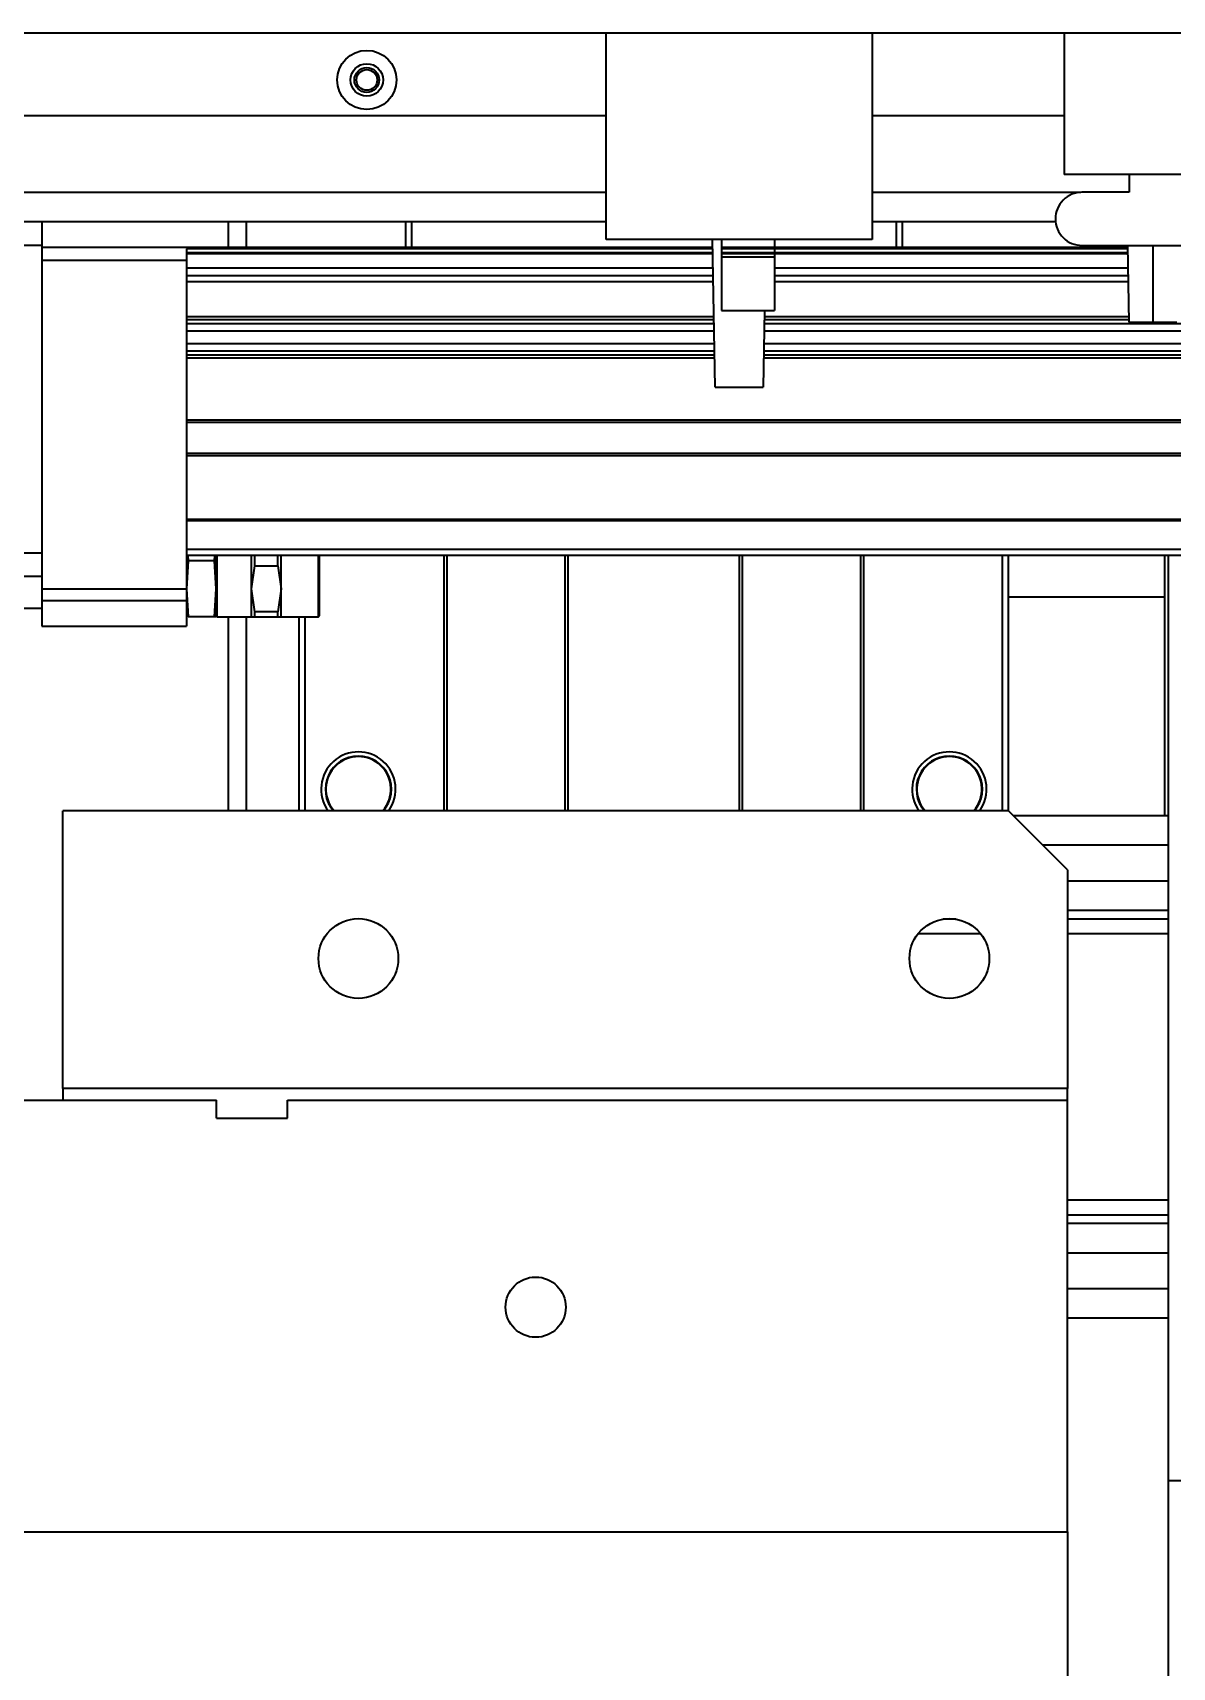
# Model space of a CAD drawing. Header units: millimetres. Extents: x -1052 to 3351, y 0 to 2015.
# Drawn here: x -367.649 to -364.796, y 1677.284 to 1681.375 of the extents above; entities that cross this region are included whole.
import ezdxf

# ---------------------------------------------------------------- set-up
doc = ezdxf.new("R2010")
doc.units = ezdxf.units.MM

msp = doc.modelspace()

# ---------------------------------------------------------------- linework, layer by layer
at = {"color": 7, "linetype": 'Continuous', "lineweight": 35}
for p, q in [((-369.2234, 1681.3751), (-358.6325, 1681.3751)), ((-369.2234, 1681.3751), (-358.6325, 1681.3751)), ((-366.2133, 1680.8574), (-366.2133, 1681.3751)), ((-366.2133, 1680.8574), (-366.2133, 1681.3751)), ((-365.5477, 1681.3751), (-365.5477, 1680.8574)), ((-365.5477, 1681.3751), (-365.5477, 1680.8574)), ((-365.0669, 1681.3751), (-365.0669, 1681.0201)), ((-365.0669, 1681.3751), (-365.0669, 1681.0201)), ((-367.7258, 1681.168), (-366.2133, 1681.168)), ((-367.7258, 1681.168), (-366.2133, 1681.168)), ((-365.5477, 1681.168), (-365.0669, 1681.168)), ((-365.5477, 1681.168), (-365.0669, 1681.168)), ((-364.6232, 1681.0201), (-365.0669, 1681.0201)), ((-364.6232, 1681.0201), (-365.0669, 1681.0201)), ((-364.9042, 1681.0201), (-364.9042, 1680.9757)), ((-364.9042, 1681.0201), (-364.9042, 1680.9757)), ((-368.0697, 1680.9757), (-366.2133, 1680.9757)), ((-368.0697, 1680.9757), (-366.2133, 1680.9757)), ((-365.5477, 1680.9757), (-365.0252, 1680.9757)), ((-365.5477, 1680.9757), (-365.0252, 1680.9757)), ((-364.9042, 1680.9757), (-365.0226, 1680.9757)), ((-364.9042, 1680.9757), (-365.0226, 1680.9757)), ((-366.2133, 1680.9018), (-368.0697, 1680.9018)), ((-366.2133, 1680.9018), (-368.0697, 1680.9018)), ((-367.6259, 1680.9018), (-367.6259, 1680.8426)), ((-367.6259, 1680.9018), (-367.6259, 1680.8426)), ((-367.159, 1680.8374), (-367.159, 1680.9018)), ((-367.159, 1680.8374), (-367.159, 1680.9018)), ((-367.1146, 1680.9018), (-367.1146, 1680.8374)), ((-367.1146, 1680.9018), (-367.1146, 1680.8374)), ((-366.7152, 1680.9018), (-366.7152, 1680.8374)), ((-366.7152, 1680.9018), (-366.7152, 1680.8374)), ((-366.7004, 1680.9018), (-366.7004, 1680.8374)), ((-366.7004, 1680.9018), (-366.7004, 1680.8374)), ((-365.0877, 1680.9018), (-365.5477, 1680.9018)), ((-365.0877, 1680.9018), (-365.5477, 1680.9018)), ((-365.4875, 1680.9018), (-365.4875, 1680.8374)), ((-365.4875, 1680.9018), (-365.4875, 1680.8374)), ((-365.4727, 1680.9018), (-365.4727, 1680.8374)), ((-365.4727, 1680.9018), (-365.4727, 1680.8374)), ((-367.6259, 1680.8426), (-367.9218, 1680.8426)), ((-367.6259, 1680.8426), (-367.9218, 1680.8426)), ((-367.6259, 1680.8426), (-367.6259, 1680.8099)), ((-367.6259, 1680.8426), (-367.6259, 1680.8099)), ((-365.5477, 1680.8574), (-366.2133, 1680.8574)), ((-365.5477, 1680.8574), (-366.2133, 1680.8574)), ((-365.9406, 1680.4876), (-365.9471, 1680.8574)), ((-365.9406, 1680.4876), (-365.9471, 1680.8574)), ((-365.9249, 1680.8574), (-365.9249, 1680.813)), ((-365.9249, 1680.8574), (-365.9249, 1680.813)), ((-365.7917, 1680.8574), (-365.7917, 1680.813)), ((-365.7917, 1680.8574), (-365.7917, 1680.813)), ((-365.0226, 1680.8426), (-364.6676, 1680.8426)), ((-365.0226, 1680.8426), (-364.6676, 1680.8426)), ((-364.9085, 1680.8426), (-364.9052, 1680.6502)), ((-364.9085, 1680.8426), (-364.9052, 1680.6502)), ((-364.8451, 1680.8426), (-364.8451, 1680.6503)), ((-364.8451, 1680.8426), (-364.8451, 1680.6503)), ((-367.2635, 1680.8374), (-367.6259, 1680.8374)), ((-367.2635, 1680.8374), (-367.6259, 1680.8374)), ((-367.6259, 1680.8099), (-367.6259, 1680.8049)), ((-367.6259, 1680.8099), (-367.6259, 1680.8049)), ((-367.2635, 1680.8049), (-367.6259, 1680.8049)), ((-367.6259, 1680.8049), (-367.6259, 1679.9824)), ((-367.2635, 1680.8049), (-367.6259, 1680.8049)), ((-367.6259, 1680.8049), (-367.6259, 1679.9824)), ((-365.9467, 1680.8374), (-367.2635, 1680.8374)), ((-365.9467, 1680.8374), (-367.2635, 1680.8374)), ((-367.2635, 1680.8345), (-367.2635, 1680.8049)), ((-365.9467, 1680.8345), (-367.2635, 1680.8345)), ((-367.2635, 1680.8345), (-367.2635, 1680.8049)), ((-365.9467, 1680.8345), (-367.2635, 1680.8345)), ((-365.9465, 1680.8239), (-367.2635, 1680.8239)), ((-365.9465, 1680.8239), (-367.2635, 1680.8239)), ((-365.9464, 1680.8218), (-367.2635, 1680.8218)), ((-365.9464, 1680.8218), (-367.2635, 1680.8218)), ((-367.2635, 1680.8049), (-367.2635, 1679.9824)), ((-367.2635, 1680.8049), (-367.2635, 1679.9824)), ((-364.9084, 1680.8374), (-365.9249, 1680.8374)), ((-364.9084, 1680.8374), (-365.9249, 1680.8374)), ((-364.9084, 1680.8345), (-365.9249, 1680.8345)), ((-364.9084, 1680.8345), (-365.9249, 1680.8345)), ((-364.9082, 1680.8239), (-365.9249, 1680.8239)), ((-364.9082, 1680.8239), (-365.9249, 1680.8239)), ((-364.9082, 1680.8218), (-365.9249, 1680.8218)), ((-364.9082, 1680.8218), (-365.9249, 1680.8218)), ((-365.9249, 1680.813), (-365.9249, 1680.6799)), ((-365.7917, 1680.813), (-365.9249, 1680.813)), ((-365.9249, 1680.813), (-365.9249, 1680.6799)), ((-365.7917, 1680.813), (-365.9249, 1680.813)), ((-365.7917, 1680.813), (-365.7917, 1680.6799)), ((-365.7917, 1680.813), (-365.7917, 1680.6799)), ((-365.9458, 1680.7854), (-367.2635, 1680.7854)), ((-365.9458, 1680.7854), (-367.2635, 1680.7854)), ((-365.9455, 1680.7664), (-367.2635, 1680.7664)), ((-365.9455, 1680.7664), (-367.2635, 1680.7664)), ((-364.9075, 1680.7854), (-365.7917, 1680.7854)), ((-364.9075, 1680.7854), (-365.7917, 1680.7854)), ((-364.9072, 1680.7664), (-365.7917, 1680.7664)), ((-364.9072, 1680.7664), (-365.7917, 1680.7664)), ((-367.2635, 1680.7516), (-367.2635, 1680.6639)), ((-365.9452, 1680.7516), (-367.2635, 1680.7516)), ((-367.2635, 1680.7516), (-367.2635, 1680.6639)), ((-365.9452, 1680.7516), (-367.2635, 1680.7516)), ((-364.9069, 1680.7516), (-365.7917, 1680.7516)), ((-364.9069, 1680.7516), (-365.7917, 1680.7516)), ((-365.9249, 1680.6799), (-365.7917, 1680.6799)), ((-365.9249, 1680.6799), (-365.7917, 1680.6799)), ((-365.817, 1680.6799), (-365.8204, 1680.4876)), ((-365.817, 1680.6799), (-365.8204, 1680.4876)), ((-365.9437, 1680.6639), (-367.2635, 1680.6639)), ((-365.9437, 1680.6639), (-367.2635, 1680.6639)), ((-365.9436, 1680.6565), (-367.2635, 1680.6565)), ((-365.9436, 1680.6565), (-367.2635, 1680.6565)), ((-365.9434, 1680.6464), (-367.2635, 1680.6464)), ((-365.9434, 1680.6464), (-367.2635, 1680.6464)), ((-362.0383, 1680.6464), (-365.8176, 1680.6464)), ((-362.0383, 1680.6464), (-365.8176, 1680.6464)), ((-364.9053, 1680.6565), (-365.8174, 1680.6565)), ((-364.9053, 1680.6565), (-365.8174, 1680.6565)), ((-364.9054, 1680.6639), (-365.8173, 1680.6639)), ((-364.9054, 1680.6639), (-365.8173, 1680.6639)), ((-365.943, 1680.6277), (-367.2635, 1680.6277)), ((-365.943, 1680.6277), (-367.2635, 1680.6277)), ((-365.9425, 1680.5966), (-367.2635, 1680.5966)), ((-365.9425, 1680.5966), (-367.2635, 1680.5966)), ((-362.0375, 1680.5966), (-365.8185, 1680.5966)), ((-362.0375, 1680.5966), (-365.8185, 1680.5966)), ((-362.038, 1680.6277), (-365.8179, 1680.6277)), ((-362.038, 1680.6277), (-365.8179, 1680.6277)), ((-365.9422, 1680.5779), (-367.2635, 1680.5779)), ((-365.9422, 1680.5779), (-367.2635, 1680.5779)), ((-365.942, 1680.5678), (-367.2635, 1680.5678)), ((-365.942, 1680.5678), (-367.2635, 1680.5678)), ((-367.2635, 1680.5604), (-367.2635, 1680.4051)), ((-365.9419, 1680.5604), (-367.2635, 1680.5604)), ((-367.2635, 1680.5604), (-367.2635, 1680.4051)), ((-365.9419, 1680.5604), (-367.2635, 1680.5604)), ((-362.0368, 1680.5604), (-365.8191, 1680.5604)), ((-362.0368, 1680.5604), (-365.8191, 1680.5604)), ((-362.037, 1680.5678), (-365.819, 1680.5678)), ((-362.037, 1680.5678), (-365.819, 1680.5678)), ((-362.0371, 1680.5779), (-365.8188, 1680.5779)), ((-362.0371, 1680.5779), (-365.8188, 1680.5779)), ((-360.5924, 1680.4051), (-367.2635, 1680.4051)), ((-360.5924, 1680.4051), (-367.2635, 1680.4051)), ((-360.5924, 1680.3991), (-367.2635, 1680.3991)), ((-360.5924, 1680.3991), (-367.2635, 1680.3991)), ((-360.5924, 1680.3222), (-367.2635, 1680.3222)), ((-360.5924, 1680.3222), (-367.2635, 1680.3222)), ((-360.5924, 1680.3163), (-367.2635, 1680.3163)), ((-367.2635, 1680.3163), (-367.2635, 1680.1566)), ((-360.5924, 1680.3163), (-367.2635, 1680.3163)), ((-367.2635, 1680.3163), (-367.2635, 1680.1566)), ((-360.5924, 1680.1566), (-367.2635, 1680.1566)), ((-360.5924, 1680.1566), (-367.2635, 1680.1566)), ((-360.5924, 1680.1536), (-367.2635, 1680.1536)), ((-360.5924, 1680.1536), (-367.2635, 1680.1536)), ((-367.9218, 1680.0734), (-367.6259, 1680.0734)), ((-367.9218, 1680.0734), (-367.6259, 1680.0734)), ((-360.5924, 1680.0816), (-367.2635, 1680.0816)), ((-360.5924, 1680.0816), (-367.2635, 1680.0816)), ((-360.5924, 1680.0668), (-367.2635, 1680.0668)), ((-360.5924, 1680.0668), (-367.2635, 1680.0668)), ((-367.2604, 1680.0668), (-367.2597, 1680.0535)), ((-367.2604, 1680.0668), (-367.2597, 1680.0535)), ((-367.1934, 1680.0535), (-367.1927, 1680.0668)), ((-367.1934, 1680.0535), (-367.1927, 1680.0668)), ((-367.1896, 1679.9832), (-367.1896, 1680.0668)), ((-367.1896, 1679.9832), (-367.1896, 1680.0668)), ((-367.1866, 1679.9129), (-367.1866, 1680.0668)), ((-367.1866, 1679.9129), (-367.1866, 1680.0668)), ((-367.1008, 1679.9832), (-367.1008, 1680.0668)), ((-367.1008, 1679.9832), (-367.1008, 1680.0668)), ((-367.0354, 1680.0664), (-367.0923, 1680.0664)), ((-367.0923, 1680.0405), (-367.0923, 1680.0664)), ((-367.0354, 1680.0664), (-367.0923, 1680.0664)), ((-367.0923, 1680.0405), (-367.0923, 1680.0664)), ((-367.0354, 1680.0405), (-367.0354, 1680.0664)), ((-367.0354, 1680.0405), (-367.0354, 1680.0664)), ((-367.0269, 1679.9832), (-367.0269, 1680.0668)), ((-367.0269, 1679.9832), (-367.0269, 1680.0668)), ((-366.9337, 1679.9129), (-366.9337, 1680.0668)), ((-366.9337, 1679.9129), (-366.9337, 1680.0668)), ((-366.9307, 1679.9159), (-366.9307, 1680.0668)), ((-366.9307, 1679.9159), (-366.9307, 1680.0668)), ((-366.6191, 1679.4277), (-366.6191, 1680.0668)), ((-366.6191, 1679.4277), (-366.6191, 1680.0668)), ((-366.6117, 1679.4277), (-366.6117, 1680.0668)), ((-366.6117, 1679.4277), (-366.6117, 1680.0668)), ((-366.3158, 1679.4277), (-366.3158, 1680.0668)), ((-366.3158, 1679.4277), (-366.3158, 1680.0668)), ((-366.3084, 1679.4277), (-366.3084, 1680.0668)), ((-366.3084, 1679.4277), (-366.3084, 1680.0668)), ((-365.8795, 1679.4277), (-365.8795, 1680.0668)), ((-365.8795, 1679.4277), (-365.8795, 1680.0668)), ((-365.8721, 1679.4277), (-365.8721, 1680.0668)), ((-365.8721, 1679.4277), (-365.8721, 1680.0668)), ((-365.5762, 1679.4277), (-365.5762, 1680.0668)), ((-365.5762, 1679.4277), (-365.5762, 1680.0668)), ((-365.5688, 1679.4277), (-365.5688, 1680.0668)), ((-365.5688, 1679.4277), (-365.5688, 1680.0668)), ((-365.2212, 1679.4277), (-365.2212, 1680.0668)), ((-365.2212, 1679.4277), (-365.2212, 1680.0668)), ((-365.2064, 1679.4277), (-365.2064, 1680.0668)), ((-365.2064, 1679.4277), (-365.2064, 1680.0668)), ((-364.8155, 1679.4152), (-364.8155, 1680.0668)), ((-364.8155, 1679.4152), (-364.8155, 1680.0668)), ((-364.8071, 1680.0668), (-364.8071, 1677.7511)), ((-364.8071, 1680.0668), (-364.8071, 1677.7511)), ((-367.2597, 1680.0535), (-367.2635, 1679.9832)), ((-367.2597, 1680.0535), (-367.2635, 1679.9832)), ((-367.1934, 1680.0535), (-367.2597, 1680.0535)), ((-367.1934, 1680.0535), (-367.2597, 1680.0535)), ((-367.1896, 1679.9832), (-367.1934, 1680.0535)), ((-367.1896, 1679.9832), (-367.1934, 1680.0535)), ((-367.1008, 1679.9832), (-367.0923, 1680.0405)), ((-367.1008, 1679.9832), (-367.0923, 1680.0405)), ((-367.0923, 1680.0405), (-367.0354, 1680.0405)), ((-367.0923, 1680.0405), (-367.0354, 1680.0405)), ((-367.0354, 1680.0405), (-367.0269, 1679.9832)), ((-367.0354, 1680.0405), (-367.0269, 1679.9832)), ((-367.6259, 1680.0143), (-367.9218, 1680.0143)), ((-367.6259, 1680.0143), (-367.9218, 1680.0143)), ((-367.2635, 1679.9824), (-367.6259, 1679.9824)), ((-367.6259, 1679.9824), (-367.6259, 1679.9529)), ((-367.2635, 1679.9824), (-367.6259, 1679.9824)), ((-367.6259, 1679.9824), (-367.6259, 1679.9529)), ((-367.2635, 1679.9832), (-367.2597, 1679.9129)), ((-367.2635, 1679.9832), (-367.2597, 1679.9129)), ((-367.2635, 1679.9824), (-367.2635, 1679.9529)), ((-367.2635, 1679.9824), (-367.2635, 1679.9529)), ((-367.1934, 1679.9129), (-367.1896, 1679.9832)), ((-367.1934, 1679.9129), (-367.1896, 1679.9832)), ((-367.1896, 1679.9129), (-367.1896, 1679.9832)), ((-367.1896, 1679.9129), (-367.1896, 1679.9832)), ((-367.0923, 1679.9259), (-367.1008, 1679.9832)), ((-367.1008, 1679.9129), (-367.1008, 1679.9832)), ((-367.0923, 1679.9259), (-367.1008, 1679.9832)), ((-367.1008, 1679.9129), (-367.1008, 1679.9832)), ((-367.0269, 1679.9832), (-367.0354, 1679.9259)), ((-367.0269, 1679.9832), (-367.0354, 1679.9259)), ((-367.0269, 1679.9129), (-367.0269, 1679.9832)), ((-367.0269, 1679.9129), (-367.0269, 1679.9832)), ((-367.2635, 1679.9529), (-367.6259, 1679.9529)), ((-367.6259, 1679.9529), (-367.6259, 1679.8893)), ((-367.2635, 1679.9529), (-367.6259, 1679.9529)), ((-367.6259, 1679.9529), (-367.6259, 1679.8893)), ((-367.2635, 1679.9529), (-367.2635, 1679.8893)), ((-367.2635, 1679.9529), (-367.2635, 1679.8893)), ((-364.8155, 1679.9625), (-365.2064, 1679.9625)), ((-364.8155, 1679.9625), (-365.2064, 1679.9625)), ((-367.8301, 1679.9351), (-367.6259, 1679.9351)), ((-367.8301, 1679.9351), (-367.6259, 1679.9351)), ((-367.1934, 1679.9129), (-367.2597, 1679.9129)), ((-367.1934, 1679.9129), (-367.2597, 1679.9129)), ((-367.1896, 1679.9129), (-367.1934, 1679.9129)), ((-367.1896, 1679.9129), (-367.1934, 1679.9129)), ((-367.1896, 1679.9159), (-367.1866, 1679.9129)), ((-367.1896, 1679.9159), (-367.1866, 1679.9129)), ((-367.1866, 1679.9129), (-367.1008, 1679.9129)), ((-367.1866, 1679.9129), (-367.1008, 1679.9129)), ((-367.159, 1679.4277), (-367.159, 1679.9129)), ((-367.159, 1679.4277), (-367.159, 1679.9129)), ((-367.1146, 1679.9129), (-367.1146, 1679.4277)), ((-367.1146, 1679.9129), (-367.1146, 1679.4277)), ((-367.1008, 1679.9129), (-367.0923, 1679.9129)), ((-367.1008, 1679.9129), (-367.0923, 1679.9129)), ((-367.0354, 1679.9259), (-367.0923, 1679.9259)), ((-367.0923, 1679.9129), (-367.0923, 1679.9259)), ((-367.0354, 1679.9259), (-367.0923, 1679.9259)), ((-367.0923, 1679.9129), (-367.0923, 1679.9259)), ((-367.0923, 1679.9129), (-367.0354, 1679.9129)), ((-367.0923, 1679.9129), (-367.0354, 1679.9129)), ((-367.0354, 1679.9129), (-367.0354, 1679.9259)), ((-367.0354, 1679.9129), (-367.0354, 1679.9259)), ((-367.0354, 1679.9129), (-367.0269, 1679.9129)), ((-367.0354, 1679.9129), (-367.0269, 1679.9129)), ((-367.0269, 1679.9129), (-366.9337, 1679.9129)), ((-367.0269, 1679.9129), (-366.9337, 1679.9129)), ((-366.9815, 1679.4277), (-366.9815, 1679.9129)), ((-366.9815, 1679.4277), (-366.9815, 1679.9129)), ((-366.9667, 1679.4277), (-366.9667, 1679.9129)), ((-366.9667, 1679.4277), (-366.9667, 1679.9129)), ((-366.9337, 1679.9129), (-366.9307, 1679.9159)), ((-366.9337, 1679.9129), (-366.9307, 1679.9159)), ((-367.6259, 1679.8893), (-367.2635, 1679.8893)), ((-367.6259, 1679.8893), (-367.2635, 1679.8893)), ((-367.5731, 1678.7325), (-367.5731, 1679.4277)), ((-365.2064, 1679.4277), (-367.5731, 1679.4277)), ((-367.5731, 1678.7325), (-367.5731, 1679.4277)), ((-365.2064, 1679.4277), (-367.5731, 1679.4277)), ((-365.0585, 1679.2798), (-365.2064, 1679.4277)), ((-365.0585, 1679.2798), (-365.2064, 1679.4277)), ((-364.8071, 1679.4152), (-365.1939, 1679.4152)), ((-364.8071, 1679.4152), (-365.1939, 1679.4152)), ((-364.8071, 1679.3412), (-365.12, 1679.3412)), ((-364.8071, 1679.3412), (-365.12, 1679.3412)), ((-365.0585, 1679.2798), (-365.0585, 1678.7325)), ((-365.0585, 1679.2798), (-365.0585, 1678.7325)), ((-365.0585, 1679.2525), (-364.8071, 1679.2525)), ((-365.0585, 1679.2525), (-364.8071, 1679.2525)), ((-365.0585, 1679.1785), (-364.8071, 1679.1785)), ((-365.0585, 1679.1785), (-364.8071, 1679.1785)), ((-365.3376, 1679.1563), (-365.3711, 1679.1563)), ((-365.3376, 1679.1563), (-365.3711, 1679.1563)), ((-364.8071, 1679.1563), (-365.0585, 1679.1563)), ((-364.8071, 1679.1563), (-365.0585, 1679.1563)), ((-365.2757, 1679.1194), (-365.4331, 1679.1194)), ((-365.2757, 1679.1194), (-365.4331, 1679.1194)), ((-364.8071, 1679.1194), (-365.0585, 1679.1194)), ((-364.8071, 1679.1194), (-365.0585, 1679.1194)), ((-367.5731, 1678.7325), (-367.5731, 1678.7029)), ((-365.0585, 1678.7325), (-367.5731, 1678.7325)), ((-367.5731, 1678.7325), (-367.5731, 1678.7029)), ((-365.0585, 1678.7325), (-367.5731, 1678.7325)), ((-365.0585, 1678.7029), (-365.0585, 1678.7325)), ((-365.0585, 1678.7029), (-365.0585, 1678.7325)), ((-369.5215, 1678.7029), (-367.1885, 1678.7029)), ((-369.5215, 1678.7029), (-367.1885, 1678.7029)), ((-367.1885, 1678.6585), (-367.1885, 1678.7029)), ((-367.1885, 1678.6585), (-367.1885, 1678.7029)), ((-367.011, 1678.6585), (-367.011, 1678.7029)), ((-367.011, 1678.7029), (-365.0585, 1678.7029)), ((-367.011, 1678.6585), (-367.011, 1678.7029)), ((-367.011, 1678.7029), (-365.0585, 1678.7029)), ((-365.0585, 1677.6231), (-365.0585, 1678.7029)), ((-365.0585, 1677.6231), (-365.0585, 1678.7029)), ((-367.1885, 1678.6585), (-367.011, 1678.6585)), ((-367.1885, 1678.6585), (-367.011, 1678.6585)), ((-365.0585, 1678.4537), (-364.8071, 1678.4537)), ((-365.0585, 1678.4537), (-364.8071, 1678.4537)), ((-365.0585, 1678.4167), (-364.8071, 1678.4167)), ((-365.0585, 1678.4167), (-364.8071, 1678.4167)), ((-364.8071, 1678.3946), (-365.0585, 1678.3946)), ((-364.8071, 1678.3946), (-365.0585, 1678.3946)), ((-364.8071, 1678.3206), (-365.0585, 1678.3206)), ((-364.8071, 1678.3206), (-365.0585, 1678.3206)), ((-365.0585, 1678.2319), (-364.8071, 1678.2319)), ((-365.0585, 1678.2319), (-364.8071, 1678.2319)), ((-364.8071, 1678.1579), (-365.0585, 1678.1579)), ((-364.8071, 1678.1579), (-365.0585, 1678.1579)), ((-364.8071, 1677.7511), (-364.8071, 1672.7515)), ((-364.8071, 1677.7511), (-364.2746, 1677.7511)), ((-364.8071, 1677.7511), (-364.8071, 1672.7515)), ((-364.8071, 1677.7511), (-364.2746, 1677.7511)), ((-372.7291, 1677.6231), (-365.0585, 1677.6231)), ((-372.7291, 1677.6231), (-365.0585, 1677.6231)), ((-365.0585, 1677.6231), (-365.0585, 1677.1793)), ((-365.0585, 1677.6231), (-365.0585, 1677.1793))]:
    msp.add_line(p, q, dxfattribs=at)
for centre, radius in [((-366.8124, 1681.2568), 0.074), ((-366.8124, 1681.2568), 0.074), ((-366.8124, 1681.2568), 0.0407), ((-366.8124, 1681.2568), 0.0407), ((-366.8124, 1681.2568), 0.0311), ((-366.8124, 1681.2568), 0.0311), ((-366.8124, 1681.2568), 0.0259), ((-366.8124, 1681.2568), 0.0259), ((-366.8335, 1679.0579), 0.0998), ((-366.8335, 1679.0579), 0.0998), ((-365.3544, 1679.0579), 0.0998), ((-365.3544, 1679.0579), 0.0998), ((-366.3898, 1678.1852), 0.0754), ((-366.3898, 1678.1852), 0.0754)]:
    msp.add_circle(centre, radius, dxfattribs=at)
for centre, radius, start, end in [((-366.8335, 1679.4818), 0.0932, 324.5418, 215.4582), ((-366.8335, 1679.4818), 0.0932, 324.5418, 215.4582), ((-365.3544, 1679.4818), 0.0932, 324.5418, 215.4582), ((-365.3544, 1679.4818), 0.0932, 324.5418, 215.4582), ((-366.8335, 1679.4818), 0.0827, 90, 220.8262), ((-366.8335, 1679.4818), 0.0827, 90, 220.8262), ((-366.8335, 1679.4818), 0.0814, 318.357, 221.643), ((-366.8335, 1679.4818), 0.0814, 318.357, 221.643), ((-366.8335, 1679.4818), 0.0827, 319.1738, 90), ((-366.8335, 1679.4818), 0.0827, 319.1738, 90), ((-365.3544, 1679.4818), 0.0827, 90, 220.8262), ((-365.3544, 1679.4818), 0.0827, 90, 220.8262), ((-365.3544, 1679.4818), 0.0814, 318.357, 221.643), ((-365.3544, 1679.4818), 0.0814, 318.357, 221.643), ((-365.3544, 1679.4818), 0.0827, 319.1738, 90), ((-365.3544, 1679.4818), 0.0827, 319.1738, 90)]:
    msp.add_arc(centre, radius, start, end, dxfattribs=at)
for points, knots in [([(-365.0226, 1680.9757), (-365.0313, 1680.9747), (-365.0487, 1680.9727), (-365.0709, 1680.9573), (-365.0857, 1680.9353), (-365.0909, 1680.9092), (-365.0857, 1680.883), (-365.0709, 1680.861), (-365.0487, 1680.8456), (-365.0313, 1680.8436), (-365.0226, 1680.8426)], [0, 0, 0, 0, 1.763263, 3.526555, 5.289861, 7.053162, 8.816463, 10.579772, 12.343066, 14.106329, 14.106329, 14.106329, 14.106329]), ([(-365.0226, 1680.9757), (-365.0313, 1680.9747), (-365.0487, 1680.9727), (-365.0709, 1680.9573), (-365.0857, 1680.9353), (-365.0909, 1680.9092), (-365.0857, 1680.883), (-365.0709, 1680.861), (-365.0487, 1680.8456), (-365.0313, 1680.8436), (-365.0226, 1680.8426)], [0, 0, 0, 0, 1.763263, 3.526555, 5.289861, 7.053162, 8.816463, 10.579772, 12.343066, 14.106329, 14.106329, 14.106329, 14.106329]), ([(-364.9052, 1680.6503), (-364.9043, 1680.6503), (-364.9025, 1680.6503), (-364.8886, 1680.6503), (-364.8687, 1680.6503), (-364.8529, 1680.6503), (-364.8451, 1680.6503)], [0, 0, 0, 0, 1.015896, 2.031799, 3.047703, 4.063606, 4.063606, 4.063606, 4.063606]), ([(-364.9052, 1680.6503), (-364.9043, 1680.6503), (-364.9025, 1680.6503), (-364.8886, 1680.6503), (-364.8687, 1680.6503), (-364.8529, 1680.6503), (-364.8451, 1680.6503)], [0, 0, 0, 0, 1.015896, 2.031799, 3.047703, 4.063606, 4.063606, 4.063606, 4.063606]), ([(-364.8451, 1680.6503), (-364.8372, 1680.6503), (-364.8214, 1680.6503), (-364.8016, 1680.6503), (-364.7877, 1680.6503), (-364.7859, 1680.6503), (-364.785, 1680.6503)], [0, 0, 0, 0, 1.015903, 2.031807, 3.04771, 4.063606, 4.063606, 4.063606, 4.063606]), ([(-364.8451, 1680.6503), (-364.8372, 1680.6503), (-364.8214, 1680.6503), (-364.8016, 1680.6503), (-364.7877, 1680.6503), (-364.7859, 1680.6503), (-364.785, 1680.6503)], [0, 0, 0, 0, 1.015903, 2.031807, 3.04771, 4.063606, 4.063606, 4.063606, 4.063606]), ([(-365.9406, 1680.4876), (-365.9397, 1680.4876), (-365.9379, 1680.4876), (-365.924, 1680.4876), (-365.9041, 1680.4876), (-365.8805, 1680.4876), (-365.8569, 1680.4876), (-365.837, 1680.4876), (-365.8231, 1680.4876), (-365.8213, 1680.4876), (-365.8204, 1680.4876)], [0, 0, 0, 0, 1.01589, 2.031789, 3.047708, 4.063606, 5.079504, 6.095424, 7.111322, 8.127213, 8.127213, 8.127213, 8.127213]), ([(-365.9406, 1680.4876), (-365.9397, 1680.4876), (-365.9379, 1680.4876), (-365.924, 1680.4876), (-365.9041, 1680.4876), (-365.8805, 1680.4876), (-365.8569, 1680.4876), (-365.837, 1680.4876), (-365.8231, 1680.4876), (-365.8213, 1680.4876), (-365.8204, 1680.4876)], [0, 0, 0, 0, 1.01589, 2.031789, 3.047708, 4.063606, 5.079504, 6.095424, 7.111322, 8.127213, 8.127213, 8.127213, 8.127213])]:
    msp.add_open_spline(points, degree=3, knots=knots, dxfattribs=at)

doc.saveas('drawing.dxf')
